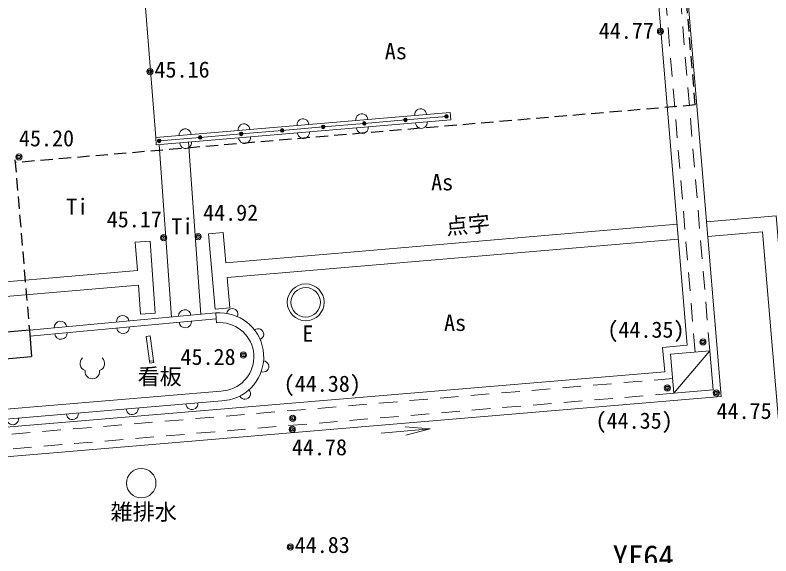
# Model space of a CAD drawing. Units: millimetres, scale not verified. Extents: x -29071210 to -28860960, y -117775216 to -117329466.
# Drawn here: x -28926767 to -28911381, y -117594338 to -117583331 of the extents above; entities that cross this region are included whole.
import ezdxf
from ezdxf.enums import TextEntityAlignment as Align

# ---------------------------------------------------------------- set-up
doc = ezdxf.new("R2010")
doc.units = ezdxf.units.MM
doc.header["$LTSCALE"] = 250
doc.header["$PDMODE"] = 32
doc.header["$PDSIZE"] = 125
for name, pattern in [('DASHED', [7.5, 6, -1.5]), ('USER4', [2.5, 1.5, -1]), ('USER6', [1.5, 1, -0.5])]:
    doc.linetypes.add(name, pattern=pattern)
for name, color, linetype, lineweight in [('S-SUV', 7, 'Continuous', 13), ('S-SUV-HTXT', 7, 'Continuous', 13), ('S-SUV-SRVR', 3, 'Continuous', 13), ('S-SUV-STR', 1, 'Continuous', 25)]:
    doc.layers.add(name, color=color, linetype=linetype, lineweight=lineweight)
doc.layers.add('S-SUV-BMK', color=7, linetype='Continuous')
doc.styles.add('ＭＳ ゴシック', font='')
doc.styles.get('ＭＳ ゴシック').set_extended_font_data('MS Gothic')

# ---------------------------------------------------------------- blocks, each defined once
blk = doc.blocks.new('ﾌﾟﾛｯﾄﾏｰｸ-03_1')
at = {"color": 3, "linetype": 'Continuous', "lineweight": 25}
blk.add_circle((0, 0), 0.5, dxfattribs=at)
at = {"color": 3}
blk.add_point((0, 0), dxfattribs=at)
blk = doc.blocks.new('open_arrow')
at = {"color": 0, "linetype": 'Continuous', "lineweight": -2}
blk.add_lwpolyline([(7.5, 1.25), (0, 0), (7.5, -1.25)], dxfattribs=at)
blk = doc.blocks.new('園庭')
at = {"color": 7, "linetype": 'Continuous', "lineweight": 13}
for centre, start, end in [((-0.4, 0.4), 131.41945, 251.14243), ((0.4, 0.4), 288.85757, 48.58055), ((0, -0.25), 172.14016, 7.85984)]:
    blk.add_arc(centre, 0.6, start, end, dxfattribs=at)

msp = doc.modelspace()

# ---------------------------------------------------------------- linework, layer by layer
at = {"layer": 'S-SUV', "linetype": 'USER4'}
for p, q in [((-28912923.5, -117590188.3), (-28915299.8, -117561696.1)), ((-28912624.6, -117590163.2), (-28915000.8, -117561671.2)), ((-28913380.4, -117590728.4), (-28930362.7, -117592155.3)), ((-28913355.3, -117591027.4), (-28930337.2, -117592454.2))]:
    msp.add_line(p, q, dxfattribs=at)
at = {"layer": 'S-SUV'}
for p, q in [((-28914851.3, -117561658.7), (-28912396.1, -117591097.3)), ((-28915442.1, -117561794.2), (-28913085.5, -117590051.4)), ((-28923904.9, -117585823.4), (-28924117, -117583095)), ((-28917910.8, -117585310.5), (-28923904.9, -117585823.4)), ((-28917986.9, -117585392.3), (-28918822.2, -117585463.8)), ((-28917898, -117585460), (-28917910.8, -117585310.5)), ((-28917898, -117585460), (-28923894, -117585973)), ((-28919657.5, -117585535.3), (-28920492.8, -117585606.7)), ((-28918822.2, -117585463.8), (-28919657.5, -117585535.3)), ((-28922163.4, -117585749.7), (-28922998.7, -117585821.1)), ((-28921328.1, -117585678.2), (-28922163.4, -117585749.7)), ((-28920492.8, -117585606.7), (-28921328.1, -117585678.2)), ((-28923894, -117585973), (-28923904.9, -117585823.4)), ((-28922998.7, -117585821.1), (-28923834, -117585892.6)), ((-28923582.1, -117589477), (-28923837.5, -117585968.2)), ((-28922982.8, -117589421.8), (-28923237.9, -117585916.9)), ((-28922476, -117588375), (-28913290.8, -117587589.4)), ((-28922528.8, -117587757.1), (-28922827.8, -117587782.7)), ((-28922827.8, -117587782.7), (-28922696.5, -117589317.3)), ((-28922528.8, -117587757.1), (-28922476, -117588375)), ((-28922450.4, -117588673.9), (-28913265.9, -117587888.4)), ((-28924319.7, -117587950.6), (-28924020.4, -117587929)), ((-28924319.7, -117587950.6), (-28924278, -117588526.5)), ((-28923914, -117589399), (-28924020.4, -117587929)), ((-28928747.5, -117588916), (-28924278, -117588526.5)), ((-28922450.4, -117588673.9), (-28922397.6, -117589291.7)), ((-28929021, -117589241), (-28924256.3, -117588825.7)), ((-28924213.2, -117589420.7), (-28924256.3, -117588825.7)), ((-28922696.5, -117589317.3), (-28922397.6, -117589291.7)), ((-28922680, -117589394), (-28926476.4, -117589743.1)), ((-28923914, -117589399), (-28924213.2, -117589420.7)), ((-28922680, -117589394), (-28922670.4, -117589513.6)), ((-28922670.4, -117589513.6), (-28926466.4, -117589862.7)), ((-28922663.7, -117589593.3), (-28922670.4, -117589513.6)), ((-28913584.3, -117590093.3), (-28913085.5, -117590051.4)), ((-28913584.3, -117590093.3), (-28913542.4, -117590591.5)), ((-28912624.6, -117590163.2), (-28913422.3, -117590230.2)), ((-28912624.6, -117590163.2), (-28913355.3, -117591027.4)), ((-28912558.1, -117590960.4), (-28912624.6, -117590163.2)), ((-28923948.4, -117590365.4), (-28924027.7, -117590376.1)), ((-28923943, -117590405), (-28923948.4, -117590365.4)), ((-28913422.3, -117590230.2), (-28913355.3, -117591027.4)), ((-28924027.7, -117590376.1), (-28924022.3, -117590415.8)), ((-28924022.3, -117590415.8), (-28923943, -117590405)), ((-28930375.4, -117592005.8), (-28913542.4, -117590591.5)), ((-28944265, -117592822.8), (-28922582.1, -117590984.2)), ((-28922582.1, -117590984.2), (-28922436.8, -117590964.3)), ((-28913355.3, -117591027.4), (-28912558.1, -117590960.4)), ((-28930324.5, -117592603.6), (-28912396.1, -117591097.3)), ((-28944448, -117593039), (-28922560, -117591183.1)), ((-28922560, -117591183.1), (-28922400, -117591161.1)), ((-28919316.1, -117591838.3), (-28918319.7, -117591752.6))]:
    msp.add_line(p, q, dxfattribs=at)
at = {"layer": 'S-SUV', "linetype": 'DASHED'}
for p, q in [((-28924096.2, -117589870.7), (-28924016.9, -117589860)), ((-28924027.7, -117590376.1), (-28924096.2, -117589870.7)), ((-28923948.4, -117590365.3), (-28924016.9, -117589860))]:
    msp.add_line(p, q, dxfattribs=at)
at = {"layer": 'S-SUV'}
for points in [[(-28912693, -117587538.3), (-28911275, -117587417), (-28910301.4, -117598903.9)], [(-28912668, -117587837.2), (-28911548.6, -117587741.5), (-28910586.8, -117599088.7)]]:
    msp.add_lwpolyline(points, dxfattribs=at)
for centre, radius in [((-28923834, -117585892.6), 37.5), ((-28923834, -117585892.6), 25), ((-28923834, -117585892.6), 12.5), ((-28920851, -117589177), 375), ((-28920851, -117589177), 300), ((-28924199, -117592859), 300)]:
    msp.add_circle(centre, radius, dxfattribs=at)
for centre, radius, start, end in [((-28918510.6, -117585357.3), 120.4, 2.70436, 187.07594), ((-28920908.2, -117585562.4), 120.4, 2.70436, 187.07594), ((-28919709.4, -117585459.8), 120.4, 2.70436, 187.07594), ((-28918822.2, -117585463.8), 37.5, 0, 180), ((-28918822.2, -117585463.8), 25, 0, 180), ((-28917986.9, -117585392.3), 37.5, 0, 180), ((-28917986.9, -117585392.3), 37.5, 180, 0), ((-28917986.9, -117585392.3), 25, 0, 180), ((-28917986.9, -117585392.3), 25, 180, 0), ((-28917986.9, -117585392.3), 12.5, 0, 180), ((-28917986.9, -117585392.3), 12.5, 180, 0), ((-28922107.1, -117585665), 120.4, 2.70436, 187.07594), ((-28920492.8, -117585606.7), 37.5, 0, 180), ((-28920492.8, -117585606.7), 25, 0, 180), ((-28920492.8, -117585606.7), 12.5, 0, 180), ((-28919657.5, -117585535.3), 37.5, 0, 180), ((-28919657.5, -117585535.3), 37.5, 180, 0), ((-28919657.5, -117585535.3), 25, 0, 180), ((-28919657.5, -117585535.3), 25, 180, 0), ((-28919657.5, -117585535.3), 12.5, 0, 180), ((-28919657.5, -117585535.3), 12.5, 180, 0), ((-28918822.2, -117585463.8), 37.5, 180, 0), ((-28918822.2, -117585463.8), 25, 180, 0), ((-28918822.2, -117585463.8), 12.5, 0, 180), ((-28918822.2, -117585463.8), 12.5, 180, 0), ((-28918497.2, -117585515.8), 120.4, 182.72247, 7.05783), ((-28923305.9, -117585767.5), 120.4, 2.70436, 187.07594), ((-28922163.4, -117585749.7), 37.5, 0, 180), ((-28922163.4, -117585749.7), 37.5, 180, 0), ((-28922163.4, -117585749.7), 25, 0, 180), ((-28922163.4, -117585749.7), 25, 180, 0), ((-28922163.4, -117585749.7), 12.5, 0, 180), ((-28922163.4, -117585749.7), 12.5, 180, 0), ((-28921328.1, -117585678.2), 37.5, 0, 180), ((-28921328.1, -117585678.2), 37.5, 180, 0), ((-28921328.1, -117585678.2), 25, 0, 180), ((-28921328.1, -117585678.2), 25, 180, 0), ((-28921328.1, -117585678.2), 12.5, 0, 180), ((-28921328.1, -117585678.2), 12.5, 180, 0), ((-28920895.6, -117585721), 120.4, 182.72247, 7.05783), ((-28920492.8, -117585606.7), 37.5, 180, 0), ((-28920492.8, -117585606.7), 25, 180, 0), ((-28920492.8, -117585606.7), 12.5, 180, 0), ((-28919696.4, -117585618.4), 120.4, 182.72247, 7.05783), ((-28922998.7, -117585821.1), 37.5, 0, 180), ((-28922998.7, -117585821.1), 37.5, 180, 0), ((-28922998.7, -117585821.1), 25, 0, 180), ((-28922998.7, -117585821.1), 25, 180, 0), ((-28922998.7, -117585821.1), 12.5, 0, 180), ((-28922998.7, -117585821.1), 12.5, 180, 0), ((-28922094.8, -117585823.6), 120.4, 182.72247, 7.05783), ((-28923294, -117585926.2), 120.4, 182.72247, 7.05783), ((-28924578, -117589570.7), 127.1, 6.20007, 184.30909), ((-28923312.5, -117589454.3), 127.1, 6.20007, 184.30909), ((-28922602.3, -117590287.4), 896.8, 283.03807, 94.96959), ((-28922343.8, -117589416), 112.8, 333.7155, 173.2408), ((-28925843.5, -117589687), 127.1, 6.20007, 184.30909), ((-28923303.3, -117589569.7), 127.1, 186.19342, 4.31598), ((-28922602.3, -117590287.4), 696.8, 283.73916, 95.05071), ((-28924568.6, -117589686.1), 127.1, 186.19342, 4.31598), ((-28921819.1, -117589826.1), 112.8, 290.73262, 130.25792), ((-28925833.9, -117589802.5), 127.1, 186.19342, 4.31598), ((-28921714.8, -117590484), 112.8, 247.74974, 87.27504), ((-28922087.1, -117591036.3), 112.8, 204.76686, 44.29216), ((-28923167.9, -117591237.5), 122.1, 183.48608, 6.20712), ((-28925600.5, -117591443.8), 122.1, 183.48608, 6.20712), ((-28924384.2, -117591340.7), 122.1, 183.48608, 6.20712), ((-28926816.8, -117591546.9), 122.1, 183.48608, 6.20712)]:
    msp.add_arc(centre, radius, start, end, dxfattribs=at)
at = {"layer": 'S-SUV-STR', "linetype": 'USER6'}
for p, q in [((-28912920, -117585160), (-28914860, -117562154)), ((-28912920, -117585160), (-28926764.2, -117586333.6)), ((-28926769, -117586277), (-28926476.4, -117589743.1))]:
    msp.add_line(p, q, dxfattribs=at)
at = {"layer": 'S-SUV-STR'}
for p, q in [((-28926476.4, -117589743.1), (-28927014.5, -117589788.4)), ((-28926476.4, -117589743.1), (-28926431.4, -117590281.3)), ((-28926969.5, -117590326.5), (-28926431.4, -117590281.3))]:
    msp.add_line(p, q, dxfattribs=at)

# ---------------------------------------------------------------- block references
at = {"layer": 'S-SUV', "xscale": 250, "yscale": 250}
msp.add_blockref('園庭', (-28925194.8, -117590522.4), dxfattribs=at)
at = {"layer": 'S-SUV', "xscale": 66.7, "yscale": 66.7, "rotation": 184.9}
msp.add_blockref('open_arrow', (-28918319.7, -117591752.6), dxfattribs=at)
at = {"layer": 'S-SUV-SRVR', "xscale": 75, "yscale": 75}
for p in [(-28913628.8, -117583661.6), (-28924020.3, -117584481.8), (-28926688.7, -117586218.2), (-28923743.3, -117587864), (-28923040.2, -117587842.7), (-28912765.7, -117589982.4), (-28922118.8, -117590250.1), (-28913489.1, -117590918.7), (-28912493, -117591022.4), (-28921113.8, -117591535.8), (-28921125.5, -117591762.8), (-28921166, -117594158)]:
    msp.add_blockref('ﾌﾟﾛｯﾄﾏｰｸ-03_1', p, dxfattribs=at)

# ---------------------------------------------------------------- texts
at = {"layer": 'S-SUV-BMK', "style": 'ＭＳ ゴシック'}
msp.add_text('YF64', height=458.2, dxfattribs=at).set_placement((-28914602.9, -117594120.5), align=Align.TOP_LEFT)
at = {"layer": 'S-SUV-HTXT', "style": 'ＭＳ ゴシック'}
for s, p in [('As', (-28919240.9, -117584329.1)), ('As', (-28918297.5, -117586996.5)), ('Ti', (-28925727.2, -117587494.2)), ('Ti', (-28923588.1, -117587893.8)), ('As', (-28918034.9, -117589857.6)), ('看板', (-28924273.9, -117590952.3))]:
    msp.add_text(s, height=329.9, dxfattribs=at).set_placement(p, align=Align.BOTTOM_LEFT)
msp.add_text('点字', height=329.9, rotation=4.889, dxfattribs=at).set_placement((-28917973.5, -117587899.2), align=Align.BOTTOM_LEFT)
msp.add_text('E', height=329.9, dxfattribs=at).set_placement((-28920808.4, -117589812.9), align=Align.MIDDLE_CENTER)
msp.add_text('雑排水', height=329.9, dxfattribs=at).set_placement((-28924149, -117593279.3), align=Align.TOP_CENTER)
at = {"layer": 'S-SUV-SRVR', "style": 'ＭＳ ゴシック'}
for s, p in [('44.77', (-28914885.5, -117583911.9)), ('45.16', (-28923929.4, -117584702)), ('45.20', (-28926688.7, -117586100.9)), ('44.92', (-28922940.2, -117587615.2)), ('45.17', (-28924901.4, -117587750)), ('45.28', (-28923400.4, -117590550.8)), ('44.75', (-28912488.2, -117591650.1)), ('44.78', (-28921132.5, -117592389.5)), ('44.83', (-28921075.1, -117594378.2))]:
    msp.add_text(s, height=329.9, dxfattribs=at).set_placement(p, align=Align.BOTTOM_LEFT)
for s, p in [('(44.35)', (-28913924.7, -117589997.1)), ('(44.38)', (-28920513.8, -117591096.5)), ('(44.35)', (-28914165.1, -117591848.7))]:
    msp.add_text(s, height=329.9, dxfattribs=at).set_placement(p, align=Align.BOTTOM_CENTER)

doc.saveas('drawing.dxf')
